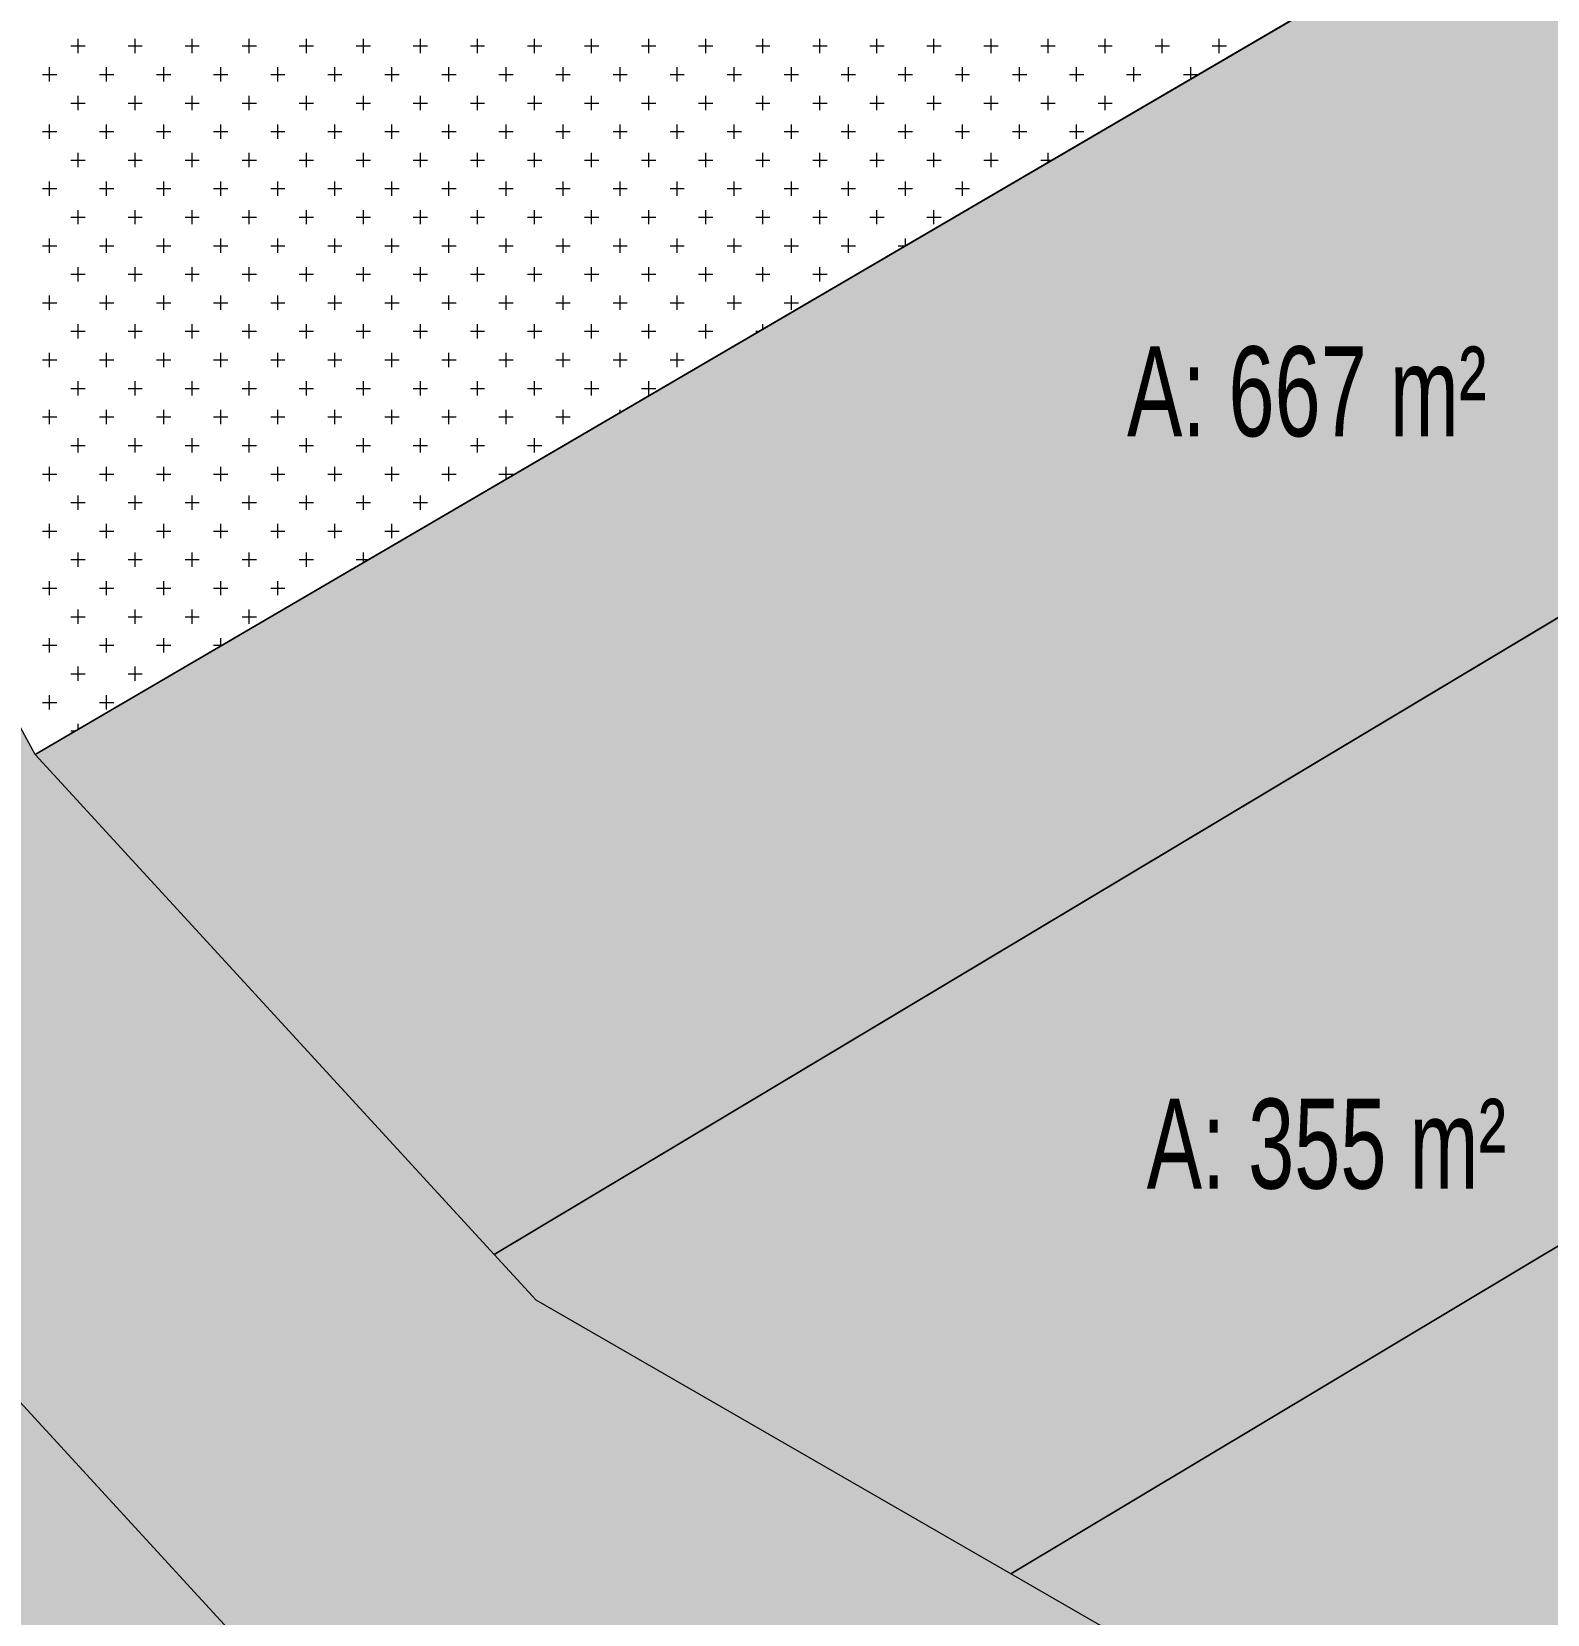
# Model space of a CAD drawing. Header units: metres. Extents: x 476631 to 477421, y 4483749 to 4484052.
# Drawn here: x 477094.31 to 477128.05, y 4483863.3 to 4483898.51 of the extents above; entities that cross this region are included whole.
import ezdxf

# ---------------------------------------------------------------- set-up
doc = ezdxf.new("R2010")
doc.units = ezdxf.units.M
for name, color, linetype, lineweight in [('M2', 1, 'Continuous', 25), ('PL_SAĞLIK', 150, 'Continuous', 0), ('serbest', 10, 'Continuous', 0), ('TK_PARSEL', 1, 'Continuous', 0), ('ZC_10', 1, 'Continuous', 0)]:
    doc.layers.add(name, color=color, linetype=linetype, lineweight=lineweight)
doc.styles.add('M2', font='', dxfattribs={"width": 0.9, "height": 12})
doc.styles.get('M2').set_extended_font_data('Swis721 LtCn BT')

msp = doc.modelspace()

# ---------------------------------------------------------------- hatches: boundary and pattern name
at = {"layer": 'M2', "true_color": 0x636466}
h = msp.add_hatch(color=251, dxfattribs=at)
h.dxf.hatch_style = 1
h.paths.add_polyline_path([(477085.863, 4483898.107), (477069.294, 4483908.685), (477059.816, 4483899.8), (477060.732, 4483897.862), (477067.557, 4483895.559), (477070.319, 4483896.168), (477078.309, 4483891.066), (477086.191, 4483876.57), (477094.387, 4483882.428), (477094.387, 4483882.428), (477094.387, 4483882.428)])
at = {"layer": 'serbest'}
h = msp.add_hatch(color=4, dxfattribs=at)
h.dxf.hatch_style = 1
h.paths.add_polyline_path([(477135.285, 4483906.329), (477094.387, 4483882.428), (477104.608, 4483871.307), (477142.628, 4483894.058)])
at = {"layer": 'serbest', "true_color": 0x636466}
h = msp.add_hatch(color=251, dxfattribs=at)
h.dxf.hatch_style = 1
h.paths.add_polyline_path([(477208.013, 4483863.192), (477208.013, 4483863.192), (477175.667, 4483827.152), (477177.072, 4483826.44), (477177.259, 4483826.44), (477177.259, 4483826.345), (477210.881, 4483809.295), (477210.914, 4483809.295), (477210.914, 4483809.278), (477213.385, 4483808.025), (477213.454, 4483808.025), (477213.454, 4483807.99), (477213.766, 4483807.832), (477214.359, 4483796.321), (477214.089, 4483796.014), (477214.089, 4483795.96), (477214.041, 4483795.96), (477203.294, 4483783.79), (477207.946, 4483770.215), (477210.643, 4483768.256), (477025.328, 4483842.425), (477060.732, 4483897.862), (477067.557, 4483895.559), (477070.319, 4483896.168), (477078.309, 4483891.066), (477086.191, 4483876.57), (477094.387, 4483882.428), (477105.543, 4483870.29), (477127.469, 4483857.654), (477140.884, 4483857.609), (477147.759, 4483850.069), (477147.681, 4483844.807), (477161.676, 4483835.982), (477175.667, 4483827.152)])
at = {"layer": 'serbest'}
h = msp.add_hatch(color=14, dxfattribs=at)
h.dxf.hatch_style = 1
h.paths.add_polyline_path([(477138.714, 4483877.732), (477132.451, 4483887.969), (477104.608, 4483871.307), (477105.543, 4483870.29), (477116.105, 4483864.203)])
at = {"layer": 'serbest', "true_color": 0x636466}
h = msp.add_hatch(color=251, dxfattribs=at)
h.dxf.hatch_style = 1
h.paths.add_polyline_path([(477140.884, 4483857.609), (477127.469, 4483857.654), (477105.543, 4483870.29), (477094.387, 4483882.428), (477086.191, 4483876.57), (477099.22, 4483862.393), (477119.208, 4483850.874), (477133.807, 4483841.811), (477142.293, 4483836.384), (477142.293, 4483836.384), (477147.681, 4483844.807), (477147.759, 4483850.069)])
at = {"layer": 'serbest'}
h = msp.add_hatch(color=14, dxfattribs=at)
h.dxf.hatch_style = 1
h.paths.add_polyline_path([(477138.714, 4483877.732), (477116.105, 4483864.203), (477127.469, 4483857.654), (477140.884, 4483857.609), (477148.309, 4483862.051)])
at = {"layer": 'TK_PARSEL', "true_color": 0x136734}
h = msp.add_hatch(color=116, dxfattribs=at)
h.dxf.hatch_style = 1
h.paths.add_polyline_path([(477133.807, 4483841.811), (477119.208, 4483850.874), (477099.22, 4483862.393), (477086.191, 4483876.57), (477078.309, 4483891.066), (477070.319, 4483896.168), (477067.557, 4483895.559), (477060.732, 4483897.862), (477025.328, 4483842.425), (477210.643, 4483768.256), (477207.946, 4483770.215), (477203.294, 4483783.79), (477203.246, 4483783.929), (477214.359, 4483796.321), (477177.859, 4483814.83), (477167.871, 4483820.025)])

# ---------------------------------------------------------------- linework, layer by layer
at = {"layer": 'PL_SAĞLIK'}
for p, q in [((477160.327, 4483920.965), (477094.387, 4483882.428)), ((477094.387, 4483882.428), (477085.863, 4483898.107))]:
    msp.add_line(p, q, dxfattribs=at)
at = {"layer": 'PL_SAĞLIK', "linetype": 'Continuous'}
for p, q in [((477095.185, 4483898.195), (477095.502, 4483898.195)), ((477095.344, 4483898.036), (477095.344, 4483898.354)), ((477096.455, 4483898.195), (477096.772, 4483898.195)), ((477096.614, 4483898.036), (477096.614, 4483898.354)), ((477097.725, 4483898.195), (477098.042, 4483898.195)), ((477097.884, 4483898.036), (477097.884, 4483898.354)), ((477098.995, 4483898.195), (477099.312, 4483898.195)), ((477099.154, 4483898.036), (477099.154, 4483898.354)), ((477100.265, 4483898.195), (477100.582, 4483898.195)), ((477100.424, 4483898.036), (477100.424, 4483898.354)), ((477101.535, 4483898.195), (477101.852, 4483898.195)), ((477101.694, 4483898.036), (477101.694, 4483898.354)), ((477102.805, 4483898.195), (477103.122, 4483898.195)), ((477102.964, 4483898.036), (477102.964, 4483898.354)), ((477104.075, 4483898.195), (477104.392, 4483898.195)), ((477104.234, 4483898.036), (477104.234, 4483898.354)), ((477105.345, 4483898.195), (477105.662, 4483898.195)), ((477105.504, 4483898.036), (477105.504, 4483898.354)), ((477106.615, 4483898.195), (477106.932, 4483898.195)), ((477106.774, 4483898.036), (477106.774, 4483898.354)), ((477107.885, 4483898.195), (477108.203, 4483898.195)), ((477108.044, 4483898.036), (477108.044, 4483898.354)), ((477109.155, 4483898.195), (477109.472, 4483898.195)), ((477109.314, 4483898.036), (477109.314, 4483898.354)), ((477110.425, 4483898.195), (477110.743, 4483898.195)), ((477110.584, 4483898.036), (477110.584, 4483898.354)), ((477111.695, 4483898.195), (477112.013, 4483898.195)), ((477111.854, 4483898.036), (477111.854, 4483898.354)), ((477112.965, 4483898.195), (477113.283, 4483898.195)), ((477113.124, 4483898.036), (477113.124, 4483898.354)), ((477114.235, 4483898.195), (477114.553, 4483898.195)), ((477114.394, 4483898.036), (477114.394, 4483898.354)), ((477115.505, 4483898.195), (477115.823, 4483898.195)), ((477115.664, 4483898.036), (477115.664, 4483898.354)), ((477116.775, 4483898.195), (477117.093, 4483898.195)), ((477116.934, 4483898.036), (477116.934, 4483898.354)), ((477118.045, 4483898.195), (477118.363, 4483898.195)), ((477118.204, 4483898.036), (477118.204, 4483898.354)), ((477119.315, 4483898.195), (477119.633, 4483898.195)), ((477119.474, 4483898.036), (477119.474, 4483898.354)), ((477120.585, 4483898.195), (477120.903, 4483898.195)), ((477120.744, 4483898.036), (477120.744, 4483898.354)), ((477094.709, 4483897.401), (477094.709, 4483897.719)), ((477095.979, 4483897.401), (477095.979, 4483897.719)), ((477097.249, 4483897.401), (477097.249, 4483897.719)), ((477098.519, 4483897.401), (477098.519, 4483897.719)), ((477099.789, 4483897.401), (477099.789, 4483897.719)), ((477101.059, 4483897.401), (477101.059, 4483897.719)), ((477102.329, 4483897.401), (477102.329, 4483897.719)), ((477103.599, 4483897.401), (477103.599, 4483897.719)), ((477104.869, 4483897.401), (477104.869, 4483897.719)), ((477106.139, 4483897.401), (477106.139, 4483897.719)), ((477107.409, 4483897.401), (477107.409, 4483897.719)), ((477108.679, 4483897.401), (477108.679, 4483897.719)), ((477109.949, 4483897.401), (477109.949, 4483897.719)), ((477111.219, 4483897.401), (477111.219, 4483897.719)), ((477112.489, 4483897.401), (477112.489, 4483897.719)), ((477113.759, 4483897.401), (477113.759, 4483897.719)), ((477115.029, 4483897.401), (477115.029, 4483897.719)), ((477116.299, 4483897.401), (477116.299, 4483897.719)), ((477117.569, 4483897.401), (477117.569, 4483897.719)), ((477118.839, 4483897.401), (477118.839, 4483897.719)), ((477120.109, 4483897.46), (477120.109, 4483897.719)), ((477094.55, 4483897.56), (477094.867, 4483897.56)), ((477095.82, 4483897.56), (477096.137, 4483897.56)), ((477097.09, 4483897.56), (477097.407, 4483897.56)), ((477098.36, 4483897.56), (477098.677, 4483897.56)), ((477099.63, 4483897.56), (477099.947, 4483897.56)), ((477100.9, 4483897.56), (477101.217, 4483897.56)), ((477102.17, 4483897.56), (477102.487, 4483897.56)), ((477103.44, 4483897.56), (477103.757, 4483897.56)), ((477104.71, 4483897.56), (477105.027, 4483897.56)), ((477105.98, 4483897.56), (477106.297, 4483897.56)), ((477107.25, 4483897.56), (477107.567, 4483897.56)), ((477108.52, 4483897.56), (477108.837, 4483897.56)), ((477109.79, 4483897.56), (477110.107, 4483897.56)), ((477111.06, 4483897.56), (477111.377, 4483897.56)), ((477112.33, 4483897.56), (477112.648, 4483897.56)), ((477113.6, 4483897.56), (477113.918, 4483897.56)), ((477114.87, 4483897.56), (477115.188, 4483897.56)), ((477116.14, 4483897.56), (477116.458, 4483897.56)), ((477117.41, 4483897.56), (477117.728, 4483897.56)), ((477118.68, 4483897.56), (477118.998, 4483897.56)), ((477119.95, 4483897.56), (477120.268, 4483897.56)), ((477095.344, 4483896.766), (477095.344, 4483897.084)), ((477096.614, 4483896.766), (477096.614, 4483897.084)), ((477097.884, 4483896.766), (477097.884, 4483897.084)), ((477099.154, 4483896.766), (477099.154, 4483897.084)), ((477100.424, 4483896.766), (477100.424, 4483897.084)), ((477101.694, 4483896.766), (477101.694, 4483897.084)), ((477102.964, 4483896.766), (477102.964, 4483897.084)), ((477104.234, 4483896.766), (477104.234, 4483897.084)), ((477105.504, 4483896.766), (477105.504, 4483897.084)), ((477106.774, 4483896.766), (477106.774, 4483897.084)), ((477108.044, 4483896.766), (477108.044, 4483897.084)), ((477109.314, 4483896.766), (477109.314, 4483897.084)), ((477110.584, 4483896.766), (477110.584, 4483897.084)), ((477111.854, 4483896.766), (477111.854, 4483897.084)), ((477113.124, 4483896.766), (477113.124, 4483897.084)), ((477114.394, 4483896.766), (477114.394, 4483897.084)), ((477115.664, 4483896.766), (477115.664, 4483897.084)), ((477116.934, 4483896.766), (477116.934, 4483897.084)), ((477118.204, 4483896.766), (477118.204, 4483897.084)), ((477095.185, 4483896.925), (477095.502, 4483896.925)), ((477096.455, 4483896.925), (477096.772, 4483896.925)), ((477097.725, 4483896.925), (477098.042, 4483896.925)), ((477098.995, 4483896.925), (477099.312, 4483896.925)), ((477100.265, 4483896.925), (477100.582, 4483896.925)), ((477101.535, 4483896.925), (477101.852, 4483896.925)), ((477102.805, 4483896.925), (477103.122, 4483896.925)), ((477104.075, 4483896.925), (477104.392, 4483896.925)), ((477105.345, 4483896.925), (477105.662, 4483896.925)), ((477106.615, 4483896.925), (477106.932, 4483896.925)), ((477107.885, 4483896.925), (477108.203, 4483896.925)), ((477109.155, 4483896.925), (477109.472, 4483896.925)), ((477110.425, 4483896.925), (477110.743, 4483896.925)), ((477111.695, 4483896.925), (477112.013, 4483896.925)), ((477112.965, 4483896.925), (477113.283, 4483896.925)), ((477114.235, 4483896.925), (477114.553, 4483896.925)), ((477115.505, 4483896.925), (477115.823, 4483896.925)), ((477116.775, 4483896.925), (477117.093, 4483896.925)), ((477118.045, 4483896.925), (477118.363, 4483896.925)), ((477094.55, 4483896.29), (477094.867, 4483896.29)), ((477094.709, 4483896.131), (477094.709, 4483896.449)), ((477095.82, 4483896.29), (477096.137, 4483896.29)), ((477095.979, 4483896.131), (477095.979, 4483896.449)), ((477097.09, 4483896.29), (477097.407, 4483896.29)), ((477097.249, 4483896.131), (477097.249, 4483896.449)), ((477098.36, 4483896.29), (477098.677, 4483896.29)), ((477098.519, 4483896.131), (477098.519, 4483896.449)), ((477099.63, 4483896.29), (477099.947, 4483896.29)), ((477099.789, 4483896.131), (477099.789, 4483896.449)), ((477100.9, 4483896.29), (477101.217, 4483896.29)), ((477101.059, 4483896.131), (477101.059, 4483896.449)), ((477102.17, 4483896.29), (477102.487, 4483896.29)), ((477102.329, 4483896.131), (477102.329, 4483896.449)), ((477103.44, 4483896.29), (477103.757, 4483896.29)), ((477103.599, 4483896.131), (477103.599, 4483896.449)), ((477104.71, 4483896.29), (477105.027, 4483896.29)), ((477104.869, 4483896.131), (477104.869, 4483896.449)), ((477105.98, 4483896.29), (477106.297, 4483896.29)), ((477106.139, 4483896.131), (477106.139, 4483896.449)), ((477107.25, 4483896.29), (477107.567, 4483896.29)), ((477107.409, 4483896.131), (477107.409, 4483896.449)), ((477108.52, 4483896.29), (477108.837, 4483896.29)), ((477108.679, 4483896.131), (477108.679, 4483896.449)), ((477109.79, 4483896.29), (477110.107, 4483896.29)), ((477109.949, 4483896.131), (477109.949, 4483896.449)), ((477111.06, 4483896.29), (477111.377, 4483896.29)), ((477111.219, 4483896.131), (477111.219, 4483896.449)), ((477112.33, 4483896.29), (477112.648, 4483896.29)), ((477112.489, 4483896.131), (477112.489, 4483896.449)), ((477113.6, 4483896.29), (477113.918, 4483896.29)), ((477113.759, 4483896.131), (477113.759, 4483896.449)), ((477114.87, 4483896.29), (477115.188, 4483896.29)), ((477115.029, 4483896.131), (477115.029, 4483896.449)), ((477116.14, 4483896.29), (477116.458, 4483896.29)), ((477116.299, 4483896.131), (477116.299, 4483896.449)), ((477117.41, 4483896.29), (477117.728, 4483896.29)), ((477117.569, 4483896.131), (477117.569, 4483896.449)), ((477095.185, 4483895.655), (477095.502, 4483895.655)), ((477095.344, 4483895.496), (477095.344, 4483895.814)), ((477096.455, 4483895.655), (477096.772, 4483895.655)), ((477096.614, 4483895.496), (477096.614, 4483895.814)), ((477097.725, 4483895.655), (477098.042, 4483895.655)), ((477097.884, 4483895.496), (477097.884, 4483895.814)), ((477098.995, 4483895.655), (477099.312, 4483895.655)), ((477099.154, 4483895.496), (477099.154, 4483895.814)), ((477100.265, 4483895.655), (477100.582, 4483895.655)), ((477100.424, 4483895.496), (477100.424, 4483895.814)), ((477101.535, 4483895.655), (477101.852, 4483895.655)), ((477101.694, 4483895.496), (477101.694, 4483895.814)), ((477102.805, 4483895.655), (477103.122, 4483895.655)), ((477102.964, 4483895.496), (477102.964, 4483895.814)), ((477104.075, 4483895.655), (477104.392, 4483895.655)), ((477104.234, 4483895.496), (477104.234, 4483895.814)), ((477105.345, 4483895.655), (477105.662, 4483895.655)), ((477105.504, 4483895.496), (477105.504, 4483895.814)), ((477106.615, 4483895.655), (477106.932, 4483895.655)), ((477106.774, 4483895.496), (477106.774, 4483895.814)), ((477107.885, 4483895.655), (477108.203, 4483895.655)), ((477108.044, 4483895.496), (477108.044, 4483895.814)), ((477109.155, 4483895.655), (477109.472, 4483895.655)), ((477109.314, 4483895.496), (477109.314, 4483895.814)), ((477110.425, 4483895.655), (477110.743, 4483895.655)), ((477110.584, 4483895.496), (477110.584, 4483895.814)), ((477111.695, 4483895.655), (477112.013, 4483895.655)), ((477111.854, 4483895.496), (477111.854, 4483895.814)), ((477112.965, 4483895.655), (477113.283, 4483895.655)), ((477113.124, 4483895.496), (477113.124, 4483895.814)), ((477114.235, 4483895.655), (477114.553, 4483895.655)), ((477114.394, 4483895.496), (477114.394, 4483895.814)), ((477115.505, 4483895.655), (477115.823, 4483895.655)), ((477115.664, 4483895.496), (477115.664, 4483895.814)), ((477116.775, 4483895.655), (477117.02, 4483895.655)), ((477116.934, 4483895.605), (477116.934, 4483895.814)), ((477094.55, 4483895.02), (477094.867, 4483895.02)), ((477094.709, 4483894.861), (477094.709, 4483895.179)), ((477095.82, 4483895.02), (477096.137, 4483895.02)), ((477095.979, 4483894.861), (477095.979, 4483895.179)), ((477097.09, 4483895.02), (477097.407, 4483895.02)), ((477097.249, 4483894.861), (477097.249, 4483895.179)), ((477098.36, 4483895.02), (477098.677, 4483895.02)), ((477098.519, 4483894.861), (477098.519, 4483895.179)), ((477099.63, 4483895.02), (477099.947, 4483895.02)), ((477099.789, 4483894.861), (477099.789, 4483895.179)), ((477100.9, 4483895.02), (477101.217, 4483895.02)), ((477101.059, 4483894.861), (477101.059, 4483895.179)), ((477102.17, 4483895.02), (477102.487, 4483895.02)), ((477102.329, 4483894.861), (477102.329, 4483895.179)), ((477103.44, 4483895.02), (477103.757, 4483895.02)), ((477103.599, 4483894.861), (477103.599, 4483895.179)), ((477104.71, 4483895.02), (477105.027, 4483895.02)), ((477104.869, 4483894.861), (477104.869, 4483895.179)), ((477105.98, 4483895.02), (477106.297, 4483895.02)), ((477106.139, 4483894.861), (477106.139, 4483895.179)), ((477107.25, 4483895.02), (477107.567, 4483895.02)), ((477107.409, 4483894.861), (477107.409, 4483895.179)), ((477108.52, 4483895.02), (477108.837, 4483895.02)), ((477108.679, 4483894.861), (477108.679, 4483895.179)), ((477109.79, 4483895.02), (477110.107, 4483895.02)), ((477109.949, 4483894.861), (477109.949, 4483895.179)), ((477111.06, 4483895.02), (477111.377, 4483895.02)), ((477111.219, 4483894.861), (477111.219, 4483895.179)), ((477112.33, 4483895.02), (477112.648, 4483895.02)), ((477112.489, 4483894.861), (477112.489, 4483895.179)), ((477113.6, 4483895.02), (477113.918, 4483895.02)), ((477113.759, 4483894.861), (477113.759, 4483895.179)), ((477114.87, 4483895.02), (477115.188, 4483895.02)), ((477115.029, 4483894.861), (477115.029, 4483895.179)), ((477095.344, 4483894.226), (477095.344, 4483894.544)), ((477096.614, 4483894.226), (477096.614, 4483894.544)), ((477097.884, 4483894.226), (477097.884, 4483894.544)), ((477099.154, 4483894.226), (477099.154, 4483894.544)), ((477100.424, 4483894.226), (477100.424, 4483894.544)), ((477101.694, 4483894.226), (477101.694, 4483894.544)), ((477102.964, 4483894.226), (477102.964, 4483894.544)), ((477104.234, 4483894.226), (477104.234, 4483894.544)), ((477105.504, 4483894.226), (477105.504, 4483894.544)), ((477106.774, 4483894.226), (477106.774, 4483894.544)), ((477108.044, 4483894.226), (477108.044, 4483894.544)), ((477109.314, 4483894.226), (477109.314, 4483894.544)), ((477110.584, 4483894.226), (477110.584, 4483894.544)), ((477111.854, 4483894.226), (477111.854, 4483894.544)), ((477113.124, 4483894.226), (477113.124, 4483894.544)), ((477114.394, 4483894.226), (477114.394, 4483894.544)), ((477095.185, 4483894.385), (477095.502, 4483894.385)), ((477096.455, 4483894.385), (477096.772, 4483894.385)), ((477097.725, 4483894.385), (477098.042, 4483894.385)), ((477098.995, 4483894.385), (477099.312, 4483894.385)), ((477100.265, 4483894.385), (477100.582, 4483894.385)), ((477101.535, 4483894.385), (477101.852, 4483894.385)), ((477102.805, 4483894.385), (477103.122, 4483894.385)), ((477104.075, 4483894.385), (477104.392, 4483894.385)), ((477105.345, 4483894.385), (477105.662, 4483894.385)), ((477106.615, 4483894.385), (477106.932, 4483894.385)), ((477107.885, 4483894.385), (477108.203, 4483894.385)), ((477109.155, 4483894.385), (477109.472, 4483894.385)), ((477110.425, 4483894.385), (477110.743, 4483894.385)), ((477111.695, 4483894.385), (477112.013, 4483894.385)), ((477112.965, 4483894.385), (477113.283, 4483894.385)), ((477114.235, 4483894.385), (477114.553, 4483894.385)), ((477094.709, 4483893.591), (477094.709, 4483893.909)), ((477095.979, 4483893.591), (477095.979, 4483893.909)), ((477097.249, 4483893.591), (477097.249, 4483893.909)), ((477098.519, 4483893.591), (477098.519, 4483893.909)), ((477099.789, 4483893.591), (477099.789, 4483893.909)), ((477101.059, 4483893.591), (477101.059, 4483893.909)), ((477102.329, 4483893.591), (477102.329, 4483893.909)), ((477103.599, 4483893.591), (477103.599, 4483893.909)), ((477104.869, 4483893.591), (477104.869, 4483893.909)), ((477106.139, 4483893.591), (477106.139, 4483893.909)), ((477107.409, 4483893.591), (477107.409, 4483893.909)), ((477108.679, 4483893.591), (477108.679, 4483893.909)), ((477109.949, 4483893.591), (477109.949, 4483893.909)), ((477111.219, 4483893.591), (477111.219, 4483893.909)), ((477112.489, 4483893.591), (477112.489, 4483893.909)), ((477113.759, 4483893.749), (477113.759, 4483893.909)), ((477094.55, 4483893.75), (477094.867, 4483893.75)), ((477095.82, 4483893.75), (477096.137, 4483893.75)), ((477097.09, 4483893.75), (477097.407, 4483893.75)), ((477098.36, 4483893.75), (477098.677, 4483893.75)), ((477099.63, 4483893.75), (477099.947, 4483893.75)), ((477100.9, 4483893.75), (477101.217, 4483893.75)), ((477102.17, 4483893.75), (477102.487, 4483893.75)), ((477103.44, 4483893.75), (477103.757, 4483893.75)), ((477104.71, 4483893.75), (477105.027, 4483893.75)), ((477105.98, 4483893.75), (477106.297, 4483893.75)), ((477107.25, 4483893.75), (477107.567, 4483893.75)), ((477108.52, 4483893.75), (477108.837, 4483893.75)), ((477109.79, 4483893.75), (477110.107, 4483893.75)), ((477111.06, 4483893.75), (477111.377, 4483893.75)), ((477112.33, 4483893.75), (477112.648, 4483893.75)), ((477113.6, 4483893.75), (477113.76, 4483893.75)), ((477095.185, 4483893.115), (477095.502, 4483893.115)), ((477095.344, 4483892.956), (477095.344, 4483893.274)), ((477096.455, 4483893.115), (477096.772, 4483893.115)), ((477096.614, 4483892.956), (477096.614, 4483893.274)), ((477097.725, 4483893.115), (477098.042, 4483893.115)), ((477097.884, 4483892.956), (477097.884, 4483893.274)), ((477098.995, 4483893.115), (477099.312, 4483893.115)), ((477099.154, 4483892.956), (477099.154, 4483893.274)), ((477100.265, 4483893.115), (477100.582, 4483893.115)), ((477100.424, 4483892.956), (477100.424, 4483893.274)), ((477101.535, 4483893.115), (477101.852, 4483893.115)), ((477101.694, 4483892.956), (477101.694, 4483893.274)), ((477102.805, 4483893.115), (477103.122, 4483893.115)), ((477102.964, 4483892.956), (477102.964, 4483893.274)), ((477104.075, 4483893.115), (477104.392, 4483893.115)), ((477104.234, 4483892.956), (477104.234, 4483893.274)), ((477105.345, 4483893.115), (477105.662, 4483893.115)), ((477105.504, 4483892.956), (477105.504, 4483893.274)), ((477106.615, 4483893.115), (477106.932, 4483893.115)), ((477106.774, 4483892.956), (477106.774, 4483893.274)), ((477107.885, 4483893.115), (477108.203, 4483893.115)), ((477108.044, 4483892.956), (477108.044, 4483893.274)), ((477109.155, 4483893.115), (477109.472, 4483893.115)), ((477109.314, 4483892.956), (477109.314, 4483893.274)), ((477110.425, 4483893.115), (477110.743, 4483893.115)), ((477110.584, 4483892.956), (477110.584, 4483893.274)), ((477111.695, 4483893.115), (477112.013, 4483893.115)), ((477111.854, 4483892.956), (477111.854, 4483893.274)), ((477094.55, 4483892.48), (477094.867, 4483892.48)), ((477094.709, 4483892.321), (477094.709, 4483892.639)), ((477095.82, 4483892.48), (477096.137, 4483892.48)), ((477095.979, 4483892.321), (477095.979, 4483892.639)), ((477097.09, 4483892.48), (477097.407, 4483892.48)), ((477097.249, 4483892.321), (477097.249, 4483892.639)), ((477098.36, 4483892.48), (477098.677, 4483892.48)), ((477098.519, 4483892.321), (477098.519, 4483892.639)), ((477099.63, 4483892.48), (477099.947, 4483892.48)), ((477099.789, 4483892.321), (477099.789, 4483892.639)), ((477100.9, 4483892.48), (477101.217, 4483892.48)), ((477101.059, 4483892.321), (477101.059, 4483892.639)), ((477102.17, 4483892.48), (477102.487, 4483892.48)), ((477102.329, 4483892.321), (477102.329, 4483892.639)), ((477103.44, 4483892.48), (477103.757, 4483892.48)), ((477103.599, 4483892.321), (477103.599, 4483892.639)), ((477104.71, 4483892.48), (477105.027, 4483892.48)), ((477104.869, 4483892.321), (477104.869, 4483892.639)), ((477105.98, 4483892.48), (477106.297, 4483892.48)), ((477106.139, 4483892.321), (477106.139, 4483892.639)), ((477107.25, 4483892.48), (477107.567, 4483892.48)), ((477107.409, 4483892.321), (477107.409, 4483892.639)), ((477108.52, 4483892.48), (477108.837, 4483892.48)), ((477108.679, 4483892.321), (477108.679, 4483892.639)), ((477109.79, 4483892.48), (477110.107, 4483892.48)), ((477109.949, 4483892.321), (477109.949, 4483892.639)), ((477111.06, 4483892.48), (477111.377, 4483892.48)), ((477111.219, 4483892.321), (477111.219, 4483892.639)), ((477095.185, 4483891.845), (477095.502, 4483891.845)), ((477095.344, 4483891.686), (477095.344, 4483892.004)), ((477096.455, 4483891.845), (477096.772, 4483891.845)), ((477096.614, 4483891.686), (477096.614, 4483892.004)), ((477097.725, 4483891.845), (477098.042, 4483891.845)), ((477097.884, 4483891.686), (477097.884, 4483892.004)), ((477098.995, 4483891.845), (477099.312, 4483891.845)), ((477099.154, 4483891.686), (477099.154, 4483892.004)), ((477100.265, 4483891.845), (477100.582, 4483891.845)), ((477100.424, 4483891.686), (477100.424, 4483892.004)), ((477101.535, 4483891.845), (477101.852, 4483891.845)), ((477101.694, 4483891.686), (477101.694, 4483892.004)), ((477102.805, 4483891.845), (477103.122, 4483891.845)), ((477102.964, 4483891.686), (477102.964, 4483892.004)), ((477104.075, 4483891.845), (477104.392, 4483891.845)), ((477104.234, 4483891.686), (477104.234, 4483892.004)), ((477105.345, 4483891.845), (477105.662, 4483891.845)), ((477105.504, 4483891.686), (477105.504, 4483892.004)), ((477106.615, 4483891.845), (477106.932, 4483891.845)), ((477106.774, 4483891.686), (477106.774, 4483892.004)), ((477107.885, 4483891.845), (477108.203, 4483891.845)), ((477108.044, 4483891.686), (477108.044, 4483892.004)), ((477109.155, 4483891.845), (477109.472, 4483891.845)), ((477109.314, 4483891.686), (477109.314, 4483892.004)), ((477110.425, 4483891.845), (477110.5, 4483891.845)), ((477110.584, 4483891.894), (477110.584, 4483892.004)), ((477094.709, 4483891.051), (477094.709, 4483891.369)), ((477095.979, 4483891.051), (477095.979, 4483891.369)), ((477097.249, 4483891.051), (477097.249, 4483891.369)), ((477098.519, 4483891.051), (477098.519, 4483891.369)), ((477099.789, 4483891.051), (477099.789, 4483891.369)), ((477101.059, 4483891.051), (477101.059, 4483891.369)), ((477102.329, 4483891.051), (477102.329, 4483891.369)), ((477103.599, 4483891.051), (477103.599, 4483891.369)), ((477104.869, 4483891.051), (477104.869, 4483891.369)), ((477106.139, 4483891.051), (477106.139, 4483891.369)), ((477107.409, 4483891.051), (477107.409, 4483891.369)), ((477108.679, 4483891.051), (477108.679, 4483891.369)), ((477094.55, 4483891.21), (477094.867, 4483891.21)), ((477095.82, 4483891.21), (477096.137, 4483891.21)), ((477097.09, 4483891.21), (477097.407, 4483891.21)), ((477098.36, 4483891.21), (477098.677, 4483891.21)), ((477099.63, 4483891.21), (477099.947, 4483891.21)), ((477100.9, 4483891.21), (477101.217, 4483891.21)), ((477102.17, 4483891.21), (477102.487, 4483891.21)), ((477103.44, 4483891.21), (477103.757, 4483891.21)), ((477104.71, 4483891.21), (477105.027, 4483891.21)), ((477105.98, 4483891.21), (477106.297, 4483891.21)), ((477107.25, 4483891.21), (477107.567, 4483891.21)), ((477108.52, 4483891.21), (477108.837, 4483891.21)), ((477095.344, 4483890.416), (477095.344, 4483890.734)), ((477096.614, 4483890.416), (477096.614, 4483890.734)), ((477097.884, 4483890.416), (477097.884, 4483890.734)), ((477099.154, 4483890.416), (477099.154, 4483890.734)), ((477100.424, 4483890.416), (477100.424, 4483890.734)), ((477101.694, 4483890.416), (477101.694, 4483890.734)), ((477102.964, 4483890.416), (477102.964, 4483890.734)), ((477104.234, 4483890.416), (477104.234, 4483890.734)), ((477105.504, 4483890.416), (477105.504, 4483890.734)), ((477106.774, 4483890.416), (477106.774, 4483890.734)), ((477108.044, 4483890.416), (477108.044, 4483890.734)), ((477095.185, 4483890.575), (477095.502, 4483890.575)), ((477096.455, 4483890.575), (477096.772, 4483890.575)), ((477097.725, 4483890.575), (477098.042, 4483890.575)), ((477098.995, 4483890.575), (477099.312, 4483890.575)), ((477100.265, 4483890.575), (477100.582, 4483890.575)), ((477101.535, 4483890.575), (477101.852, 4483890.575)), ((477102.805, 4483890.575), (477103.122, 4483890.575)), ((477104.075, 4483890.575), (477104.392, 4483890.575)), ((477105.345, 4483890.575), (477105.662, 4483890.575)), ((477106.615, 4483890.575), (477106.932, 4483890.575)), ((477107.885, 4483890.575), (477108.203, 4483890.575)), ((477094.55, 4483889.94), (477094.867, 4483889.94)), ((477094.709, 4483889.781), (477094.709, 4483890.099)), ((477095.82, 4483889.94), (477096.137, 4483889.94)), ((477095.979, 4483889.781), (477095.979, 4483890.099)), ((477097.09, 4483889.94), (477097.407, 4483889.94)), ((477097.249, 4483889.781), (477097.249, 4483890.099)), ((477098.36, 4483889.94), (477098.677, 4483889.94)), ((477098.519, 4483889.781), (477098.519, 4483890.099)), ((477099.63, 4483889.94), (477099.947, 4483889.94)), ((477099.789, 4483889.781), (477099.789, 4483890.099)), ((477100.9, 4483889.94), (477101.217, 4483889.94)), ((477101.059, 4483889.781), (477101.059, 4483890.099)), ((477102.17, 4483889.94), (477102.487, 4483889.94)), ((477102.329, 4483889.781), (477102.329, 4483890.099)), ((477103.44, 4483889.94), (477103.757, 4483889.94)), ((477103.599, 4483889.781), (477103.599, 4483890.099)), ((477104.71, 4483889.94), (477105.027, 4483889.94)), ((477104.869, 4483889.781), (477104.869, 4483890.099)), ((477105.98, 4483889.94), (477106.297, 4483889.94)), ((477106.139, 4483889.781), (477106.139, 4483890.099)), ((477107.409, 4483890.038), (477107.409, 4483890.099)), ((477095.185, 4483889.305), (477095.502, 4483889.305)), ((477095.344, 4483889.146), (477095.344, 4483889.464)), ((477096.455, 4483889.305), (477096.772, 4483889.305)), ((477096.614, 4483889.146), (477096.614, 4483889.464)), ((477097.725, 4483889.305), (477098.042, 4483889.305)), ((477097.884, 4483889.146), (477097.884, 4483889.464)), ((477098.995, 4483889.305), (477099.312, 4483889.305)), ((477099.154, 4483889.146), (477099.154, 4483889.464)), ((477100.265, 4483889.305), (477100.582, 4483889.305)), ((477100.424, 4483889.146), (477100.424, 4483889.464)), ((477101.535, 4483889.305), (477101.852, 4483889.305)), ((477101.694, 4483889.146), (477101.694, 4483889.464)), ((477102.805, 4483889.305), (477103.122, 4483889.305)), ((477102.964, 4483889.146), (477102.964, 4483889.464)), ((477104.075, 4483889.305), (477104.392, 4483889.305)), ((477104.234, 4483889.146), (477104.234, 4483889.464)), ((477105.345, 4483889.305), (477105.662, 4483889.305)), ((477105.504, 4483889.146), (477105.504, 4483889.464)), ((477094.55, 4483888.67), (477094.867, 4483888.67)), ((477094.709, 4483888.511), (477094.709, 4483888.829)), ((477095.82, 4483888.67), (477096.137, 4483888.67)), ((477095.979, 4483888.511), (477095.979, 4483888.829)), ((477097.09, 4483888.67), (477097.407, 4483888.67)), ((477097.249, 4483888.511), (477097.249, 4483888.829)), ((477098.36, 4483888.67), (477098.677, 4483888.67)), ((477098.519, 4483888.511), (477098.519, 4483888.829)), ((477099.63, 4483888.67), (477099.947, 4483888.67)), ((477099.789, 4483888.511), (477099.789, 4483888.829)), ((477100.9, 4483888.67), (477101.217, 4483888.67)), ((477101.059, 4483888.511), (477101.059, 4483888.829)), ((477102.17, 4483888.67), (477102.487, 4483888.67)), ((477102.329, 4483888.511), (477102.329, 4483888.829)), ((477103.44, 4483888.67), (477103.757, 4483888.67)), ((477103.599, 4483888.511), (477103.599, 4483888.829)), ((477104.71, 4483888.67), (477105.027, 4483888.67)), ((477104.869, 4483888.554), (477104.869, 4483888.829)), ((477095.344, 4483887.876), (477095.344, 4483888.194)), ((477096.614, 4483887.876), (477096.614, 4483888.194)), ((477097.884, 4483887.876), (477097.884, 4483888.194)), ((477099.154, 4483887.876), (477099.154, 4483888.194)), ((477100.424, 4483887.876), (477100.424, 4483888.194)), ((477101.694, 4483887.876), (477101.694, 4483888.194)), ((477102.964, 4483887.876), (477102.964, 4483888.194)), ((477104.234, 4483888.183), (477104.234, 4483888.194)), ((477095.185, 4483888.035), (477095.502, 4483888.035)), ((477096.455, 4483888.035), (477096.772, 4483888.035)), ((477097.725, 4483888.035), (477098.042, 4483888.035)), ((477098.995, 4483888.035), (477099.312, 4483888.035)), ((477100.265, 4483888.035), (477100.582, 4483888.035)), ((477101.535, 4483888.035), (477101.852, 4483888.035)), ((477102.805, 4483888.035), (477103.122, 4483888.035)), ((477094.709, 4483887.241), (477094.709, 4483887.559)), ((477095.979, 4483887.241), (477095.979, 4483887.559)), ((477097.249, 4483887.241), (477097.249, 4483887.559)), ((477098.519, 4483887.241), (477098.519, 4483887.559)), ((477099.789, 4483887.241), (477099.789, 4483887.559)), ((477101.059, 4483887.241), (477101.059, 4483887.559)), ((477102.329, 4483887.241), (477102.329, 4483887.559)), ((477094.55, 4483887.4), (477094.867, 4483887.4)), ((477095.82, 4483887.4), (477096.137, 4483887.4)), ((477097.09, 4483887.4), (477097.407, 4483887.4)), ((477098.36, 4483887.4), (477098.677, 4483887.4)), ((477099.63, 4483887.4), (477099.947, 4483887.4)), ((477100.9, 4483887.4), (477101.217, 4483887.4)), ((477102.17, 4483887.4), (477102.487, 4483887.4)), ((477095.185, 4483886.765), (477095.502, 4483886.765)), ((477095.344, 4483886.606), (477095.344, 4483886.924)), ((477096.455, 4483886.765), (477096.772, 4483886.765)), ((477096.614, 4483886.606), (477096.614, 4483886.924)), ((477097.725, 4483886.765), (477098.042, 4483886.765)), ((477097.884, 4483886.606), (477097.884, 4483886.924)), ((477098.995, 4483886.765), (477099.312, 4483886.765)), ((477099.154, 4483886.606), (477099.154, 4483886.924)), ((477100.265, 4483886.765), (477100.582, 4483886.765)), ((477100.424, 4483886.606), (477100.424, 4483886.924)), ((477101.535, 4483886.765), (477101.808, 4483886.765)), ((477101.694, 4483886.698), (477101.694, 4483886.924)), ((477094.55, 4483886.13), (477094.867, 4483886.13)), ((477094.709, 4483885.971), (477094.709, 4483886.289)), ((477095.82, 4483886.13), (477096.137, 4483886.13)), ((477095.979, 4483885.971), (477095.979, 4483886.289)), ((477097.09, 4483886.13), (477097.407, 4483886.13)), ((477097.249, 4483885.971), (477097.249, 4483886.289)), ((477098.36, 4483886.13), (477098.677, 4483886.13)), ((477098.519, 4483885.971), (477098.519, 4483886.289)), ((477099.63, 4483886.13), (477099.947, 4483886.13)), ((477099.789, 4483885.971), (477099.789, 4483886.289)), ((477095.185, 4483885.495), (477095.502, 4483885.495)), ((477095.344, 4483885.336), (477095.344, 4483885.654)), ((477096.455, 4483885.495), (477096.772, 4483885.495)), ((477096.614, 4483885.336), (477096.614, 4483885.654)), ((477097.725, 4483885.495), (477098.042, 4483885.495)), ((477097.884, 4483885.336), (477097.884, 4483885.654)), ((477098.995, 4483885.495), (477099.312, 4483885.495)), ((477099.154, 4483885.336), (477099.154, 4483885.654)), ((477094.709, 4483884.701), (477094.709, 4483885.019)), ((477095.979, 4483884.701), (477095.979, 4483885.019)), ((477097.249, 4483884.701), (477097.249, 4483885.019)), ((477098.519, 4483884.843), (477098.519, 4483885.019)), ((477094.55, 4483884.86), (477094.867, 4483884.86)), ((477095.82, 4483884.86), (477096.137, 4483884.86)), ((477097.09, 4483884.86), (477097.407, 4483884.86)), ((477098.36, 4483884.86), (477098.548, 4483884.86)), ((477095.344, 4483884.066), (477095.344, 4483884.384)), ((477096.614, 4483884.066), (477096.614, 4483884.384)), ((477095.185, 4483884.225), (477095.502, 4483884.225)), ((477096.455, 4483884.225), (477096.772, 4483884.225)), ((477094.55, 4483883.59), (477094.867, 4483883.59)), ((477094.709, 4483883.431), (477094.709, 4483883.749)), ((477095.82, 4483883.59), (477096.137, 4483883.59)), ((477095.979, 4483883.431), (477095.979, 4483883.749)), ((477095.185, 4483882.955), (477095.289, 4483882.955)), ((477095.344, 4483882.987), (477095.344, 4483883.114))]:
    msp.add_line(p, q, dxfattribs=at)
at = {"layer": 'serbest'}
msp.add_lwpolyline([(477135.285, 4483906.329), (477142.628, 4483894.058), (477104.608, 4483871.307), (477094.387, 4483882.428), (477135.285, 4483906.329), (477142.628, 4483894.058)], dxfattribs=at)
at = {"layer": 'TK_PARSEL'}
for p, q in [((477094.387, 4483882.428), (477135.285, 4483906.329)), ((477104.608, 4483871.307), (477132.451, 4483887.969)), ((477132.451, 4483887.969), (477104.608, 4483871.307)), ((477104.608, 4483871.307), (477094.387, 4483882.428)), ((477116.105, 4483864.203), (477138.714, 4483877.732)), ((477138.714, 4483877.732), (477116.105, 4483864.203)), ((477105.543, 4483870.29), (477104.608, 4483871.307)), ((477104.608, 4483871.307), (477104.608, 4483871.307)), ((477116.105, 4483864.203), (477105.543, 4483870.29)), ((477127.469, 4483857.654), (477116.105, 4483864.203))]:
    msp.add_line(p, q, dxfattribs=at)
at = {"layer": 'ZC_10'}
msp.add_line((477086.191, 4483876.57, 218.1), (477099.22, 4483862.393, 218.1), dxfattribs=at)
msp.add_line((477086.191, 4483876.57, 218.1), (477099.22, 4483862.393, 218.1), dxfattribs=at)
msp.add_line((477086.191, 4483876.57, 218.1), (477099.22, 4483862.393, 218.1), dxfattribs=at)
msp.add_line((477086.191, 4483876.57, 218.1), (477099.22, 4483862.393, 218.1), dxfattribs=at)

# ---------------------------------------------------------------- texts
at = {"layer": 'M2', "color": 1, "style": 'M2', "width": 0.9}
msp.add_text('A: 667 m²', height=2, dxfattribs=at).set_placement((477118.692, 4483889.51))
at = {"layer": 'M2', "color": 14, "style": 'M2', "width": 0.9}
msp.add_text('A: 355 m²', height=2, dxfattribs=at).set_placement((477119.13, 4483872.771))

doc.saveas('drawing.dxf')
